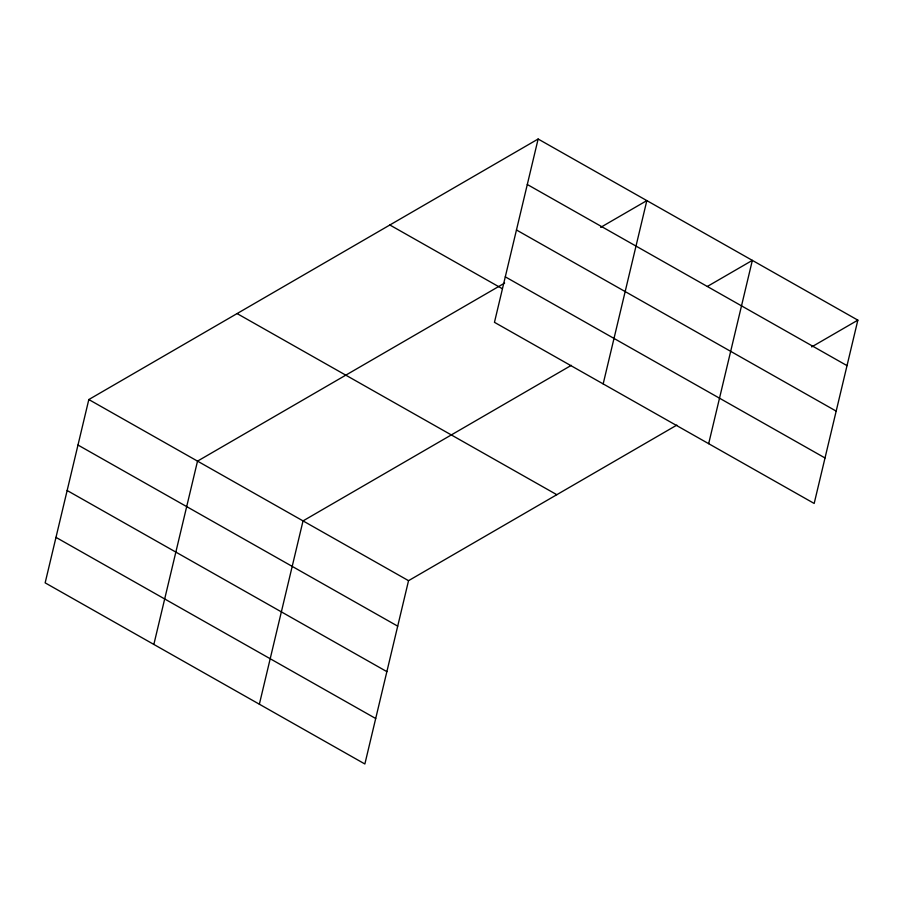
<?xml version="1.0" encoding="UTF-8"?>
<svg xmlns="http://www.w3.org/2000/svg" width="903" height="903" viewBox="0 0 903 903"><rect width="100%" height="100%" fill="white"/><g stroke="black" fill="none" stroke-linecap="round" stroke-linejoin="round"><path stroke-width="1.35" d="M538.132 139.017L494.46 322.326L814.179 503.456L857.85 320.147L538.132 139.017L88.821 399.544L45.15 582.853L364.868 763.983L408.54 580.674L676.844 425.099M153.849 644.437L197.52 461.128L504.642 283.057M259.364 704.216L303.036 520.907L571.339 365.331M603.17 383.91L646.841 200.601L600.653 227.375M708.674 443.678L752.346 260.369L707.376 286.443M811.662 346.921L857.85 320.147M527.296 184.494L847.014 365.625M516.46 229.983L836.178 411.113M505.296 276.837L825.015 457.968M389.859 224.994L502.249 288.667M237.094 313.578L556.812 494.697M88.821 399.544L408.54 580.674M77.985 445.032L397.704 626.151M67.149 490.51L386.868 671.64M55.986 537.375L375.704 718.506"/></g></svg>
